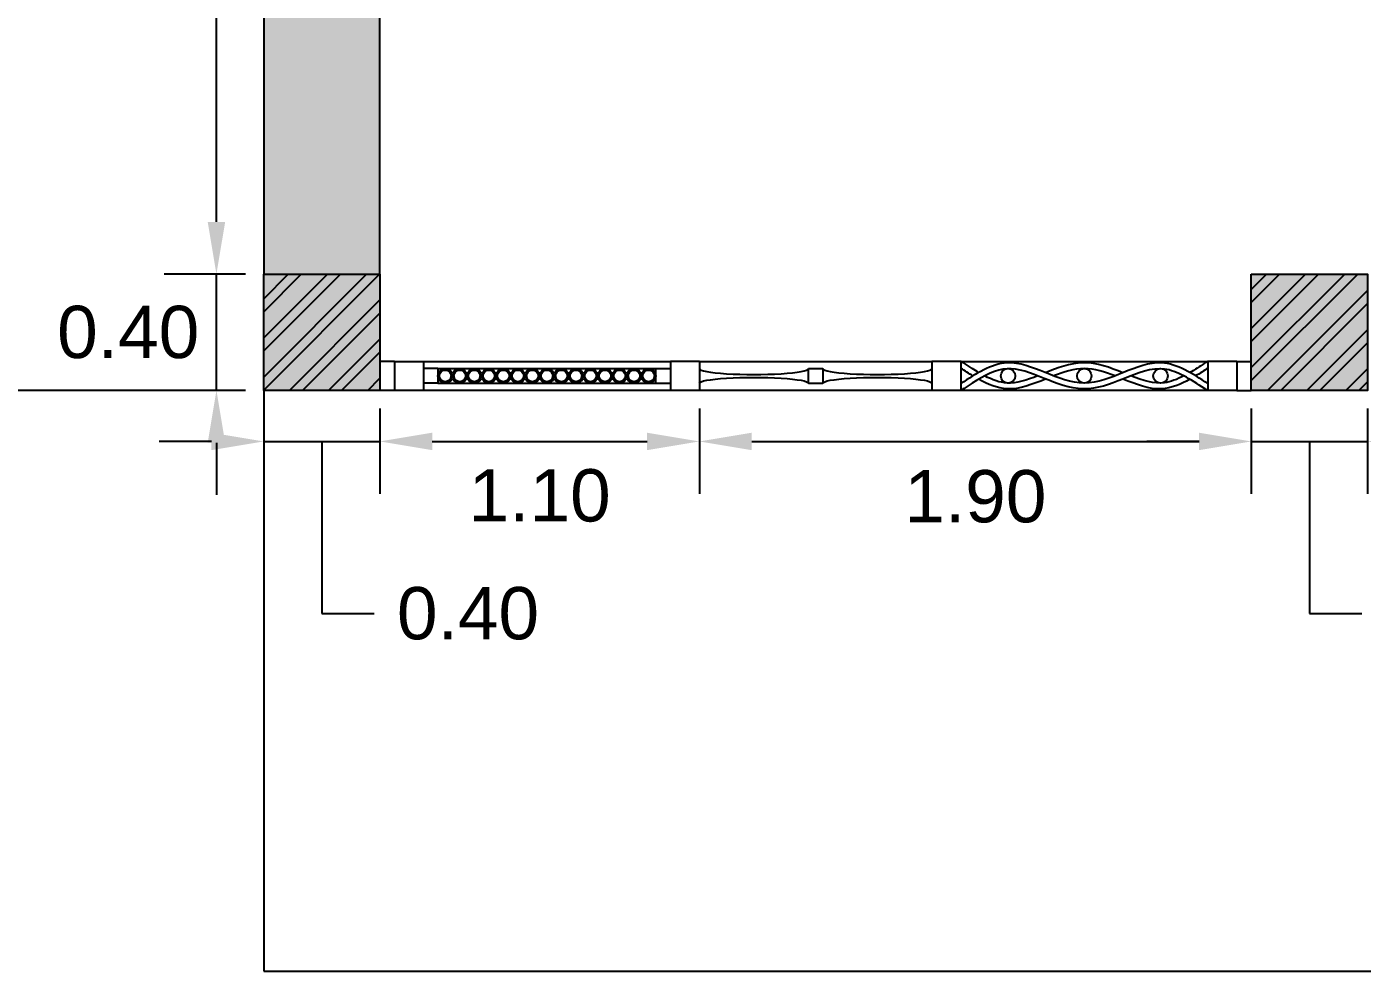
# Model space of a CAD drawing. Header units: millimetres. Extents: x 3409 to 3822, y 896 to 1108.
# Drawn here: x 3728.403 to 3733.001, y 1080.694 to 1083.946 of the extents above; entities that cross this region are included whole.
import ezdxf

# ---------------------------------------------------------------- set-up
doc = ezdxf.new("R2010")
doc.units = ezdxf.units.MM
for name, color, linetype in [('a-epipla', 8, 'Continuous'), ('a-toixoi', 5, 'Continuous'), ('diakekomenes', 9, 'Continuous'), ('DS_ST_quote 1_50', 7, 'Continuous'), ('Layer1', 5, 'Continuous'), ('ypostilwmata', 232, 'Continuous')]:
    doc.layers.add(name, color=color, linetype=linetype)
doc.styles.get("Standard").update_dxf_attribs({"font": 'arial.ttf'})
doc.dimstyles.get("Standard").update_dxf_attribs({"dimtxt": 0.18, "dimasz": 0.18, "dimexe": 0.18, "dimexo": 0.0625, "dimgap": 0.09, "dimtad": 0, "dimtih": 1, "dimtoh": 1, "dimdec": 4, "dimzin": 0, "dimdsep": 46, "dimtxsty": 'Standard', "dimcen": 0.09, "dimadec": 0, "dimazin": 0, "dimtfac": 1, "dimtdec": 4, "dimtofl": 0, "dimtmove": 0, "dimatfit": 3, "dimfxl": 1, "dimtolj": 1, "dimtzin": 0, "dimarcsym": 0})

# ---------------------------------------------------------------- blocks, each defined once
blk = doc.blocks.new('*D259')
at = {"layer": 'Defpoints', "color": 0, "transparency": 16777216}
for p in [(3729.2188, 1082.6941), (3729.6188, 1082.694), (3729.6188, 1082.5184)]:
    blk.add_point(p, dxfattribs=at)
at = {"layer": 'DS_ST_quote 1_50', "color": 0, "lineweight": -2, "transparency": 16777216}
for p, q in [((3729.2188, 1082.6316), (3729.2188, 1082.3384)), ((3729.6188, 1082.6315), (3729.6188, 1082.3384)), ((3729.0388, 1082.5184), (3728.8588, 1082.5184)), ((3729.2188, 1082.5184), (3729.6188, 1082.5184)), ((3729.4188, 1082.5184), (3729.4188, 1081.9258)), ((3729.7988, 1082.5184), (3729.9788, 1082.5184)), ((3729.4188, 1081.9258), (3729.5988, 1081.9258))]:
    blk.add_line(p, q, dxfattribs=at)
at = {"layer": 'DS_ST_quote 1_50', "color": 0, "transparency": 16777216}
for points in [[(3729.0388, 1082.5484), (3729.0388, 1082.4884), (3729.2188, 1082.5184)], [(3729.7988, 1082.5484), (3729.7988, 1082.4884), (3729.6188, 1082.5184)]]:
    blk.add_solid(points, dxfattribs=at)
at = {"layer": 'DS_ST_quote 1_50', "color": 0, "transparency": 16777216, "insert": (3729.9222, 1081.9258), "char_height": 0.18, "attachment_point": 5}
blk.add_mtext('\\A1;0.40', dxfattribs=at)
blk = doc.blocks.new('*D260')
at = {"layer": 'Defpoints', "color": 0, "transparency": 16777216}
for p in [(3729.6188, 1082.694), (3730.7188, 1082.694), (3730.7188, 1082.5184)]:
    blk.add_point(p, dxfattribs=at)
at = {"layer": 'DS_ST_quote 1_50', "color": 0, "lineweight": -2, "transparency": 16777216}
for p, q in [((3729.6188, 1082.6315), (3729.6188, 1082.3384)), ((3730.7188, 1082.6315), (3730.7188, 1082.3384)), ((3729.7988, 1082.5184), (3730.5388, 1082.5184))]:
    blk.add_line(p, q, dxfattribs=at)
at = {"layer": 'DS_ST_quote 1_50', "color": 0, "transparency": 16777216}
for points in [[(3729.7988, 1082.5484), (3729.7988, 1082.4884), (3729.6188, 1082.5184)], [(3730.5388, 1082.5484), (3730.5388, 1082.4884), (3730.7188, 1082.5184)]]:
    blk.add_solid(points, dxfattribs=at)
at = {"layer": 'DS_ST_quote 1_50', "color": 0, "transparency": 16777216, "insert": (3730.1688, 1082.3315), "char_height": 0.18, "attachment_point": 5}
blk.add_mtext('\\A1;1.10', dxfattribs=at)
blk = doc.blocks.new('*D261')
at = {"layer": 'Defpoints', "color": 0, "transparency": 16777216}
for p in [(3730.7188, 1082.694), (3732.6188, 1082.694), (3732.6188, 1082.5184)]:
    blk.add_point(p, dxfattribs=at)
at = {"layer": 'DS_ST_quote 1_50', "color": 0, "lineweight": -2, "transparency": 16777216}
for p, q in [((3730.7188, 1082.6315), (3730.7188, 1082.3384)), ((3732.6188, 1082.6315), (3732.6188, 1082.3384)), ((3730.8988, 1082.5184), (3732.4388, 1082.5184))]:
    blk.add_line(p, q, dxfattribs=at)
at = {"layer": 'DS_ST_quote 1_50', "color": 0, "transparency": 16777216}
for points in [[(3730.8988, 1082.5484), (3730.8988, 1082.4884), (3730.7188, 1082.5184)], [(3732.4388, 1082.5484), (3732.4388, 1082.4884), (3732.6188, 1082.5184)]]:
    blk.add_solid(points, dxfattribs=at)
at = {"layer": 'DS_ST_quote 1_50', "color": 0, "transparency": 16777216, "insert": (3731.6688, 1082.3285), "char_height": 0.18, "attachment_point": 5}
blk.add_mtext('\\A1;1.90', dxfattribs=at)
blk = doc.blocks.new('*D262')
at = {"layer": 'Defpoints', "color": 0, "transparency": 16777216}
for p in [(3732.6188, 1082.694), (3733.0188, 1082.694), (3733.0188, 1082.5184)]:
    blk.add_point(p, dxfattribs=at)
at = {"layer": 'DS_ST_quote 1_50', "color": 0, "lineweight": -2, "transparency": 16777216}
for p, q in [((3732.6188, 1082.6315), (3732.6188, 1082.3384)), ((3733.0188, 1082.6315), (3733.0188, 1082.3384)), ((3732.4388, 1082.5184), (3732.2588, 1082.5184)), ((3732.6188, 1082.5184), (3733.0188, 1082.5184)), ((3732.8188, 1082.5184), (3732.8188, 1081.9258)), ((3733.1988, 1082.5184), (3733.3788, 1082.5184)), ((3732.8188, 1081.9258), (3732.9988, 1081.9258))]:
    blk.add_line(p, q, dxfattribs=at)
at = {"layer": 'DS_ST_quote 1_50', "color": 0, "transparency": 16777216}
for points in [[(3732.4388, 1082.5484), (3732.4388, 1082.4884), (3732.6188, 1082.5184)], [(3733.1988, 1082.5484), (3733.1988, 1082.4884), (3733.0188, 1082.5184)]]:
    blk.add_solid(points, dxfattribs=at)
at = {"layer": 'DS_ST_quote 1_50', "color": 0, "transparency": 16777216, "insert": (3733.3222, 1081.9258), "char_height": 0.18, "attachment_point": 5}
blk.add_mtext('\\A1;0.40', dxfattribs=at)
blk = doc.blocks.new('*D166')
at = {"layer": 'Defpoints', "color": 0, "transparency": 16777216}
for p in [(3729.0561, 1087.0941), (3729.2188, 1087.0941), (3729.2188, 1083.0941)]:
    blk.add_point(p, dxfattribs=at)
at = {"layer": 'DS_ST_quote 1_50', "color": 0, "lineweight": -2, "transparency": 16777216}
for p, q in [((3729.1563, 1087.0941), (3728.8761, 1087.0941)), ((3729.0561, 1083.2741), (3729.0561, 1086.9141)), ((3729.1563, 1083.0941), (3728.8761, 1083.0941))]:
    blk.add_line(p, q, dxfattribs=at)
at = {"layer": 'DS_ST_quote 1_50', "color": 0, "transparency": 16777216}
for points in [[(3729.0261, 1086.9141), (3729.0861, 1086.9141), (3729.0561, 1087.0941)], [(3729.0261, 1083.2741), (3729.0861, 1083.2741), (3729.0561, 1083.0941)]]:
    blk.add_solid(points, dxfattribs=at)
at = {"layer": 'DS_ST_quote 1_50', "color": 0, "transparency": 16777216, "insert": (3728.7137, 1085.0941), "char_height": 0.18, "attachment_point": 5}
blk.add_mtext('\\A1;4.00', dxfattribs=at)
blk = doc.blocks.new('*D168')
at = {"layer": 'Defpoints', "color": 0, "transparency": 16777216}
for p in [(3729.0561, 1083.0941), (3729.2188, 1083.0941), (3729.2188, 1082.6941)]:
    blk.add_point(p, dxfattribs=at)
at = {"layer": 'DS_ST_quote 1_50', "color": 0, "lineweight": -2, "transparency": 16777216}
for p, q in [((3729.0561, 1083.2741), (3729.0561, 1083.4541)), ((3729.1563, 1083.0941), (3728.8761, 1083.0941)), ((3729.0561, 1082.6941), (3729.0561, 1083.0941)), ((3729.1563, 1082.6941), (3728.8761, 1082.6941)), ((3729.0561, 1082.5141), (3729.0561, 1082.3341))]:
    blk.add_line(p, q, dxfattribs=at)
at = {"layer": 'DS_ST_quote 1_50', "color": 0, "transparency": 16777216}
for points in [[(3729.0261, 1083.2741), (3729.0861, 1083.2741), (3729.0561, 1083.0941)], [(3729.0261, 1082.5141), (3729.0861, 1082.5141), (3729.0561, 1082.6941)]]:
    blk.add_solid(points, dxfattribs=at)
at = {"layer": 'DS_ST_quote 1_50', "color": 0, "transparency": 16777216, "insert": (3728.7524, 1082.8941), "char_height": 0.18, "attachment_point": 5}
blk.add_mtext('\\A1;0.40', dxfattribs=at)
blk = doc.blocks.new('*D216')
at = {"layer": 'Defpoints', "color": 0, "transparency": 16777216}
for p in [(3729.2188, 1087.4941), (3728.0778, 1082.6941), (3729.2188, 1082.6941)]:
    blk.add_point(p, dxfattribs=at)
at = {"layer": 'DS_ST_quote 1_50', "color": 0, "lineweight": -2, "transparency": 16777216}
for p, q in [((3729.1563, 1087.4941), (3727.8978, 1087.4941)), ((3728.0778, 1087.3141), (3728.0778, 1085.276)), ((3728.0778, 1082.8741), (3728.0778, 1084.9122)), ((3729.1563, 1082.6941), (3727.8978, 1082.6941))]:
    blk.add_line(p, q, dxfattribs=at)
at = {"layer": 'DS_ST_quote 1_50', "color": 0, "transparency": 16777216}
for points in [[(3728.0478, 1087.3141), (3728.1078, 1087.3141), (3728.0778, 1087.4941)], [(3728.0478, 1082.8741), (3728.1078, 1082.8741), (3728.0778, 1082.6941)]]:
    blk.add_solid(points, dxfattribs=at)
at = {"layer": 'DS_ST_quote 1_50', "color": 0, "transparency": 16777216, "insert": (3728.0778, 1085.0941), "char_height": 0.18, "attachment_point": 5}
blk.add_mtext('\\A1;4.80', dxfattribs=at)

msp = doc.modelspace()

# ---------------------------------------------------------------- hatches: boundary and pattern name
at = {"layer": 'a-epipla'}
h = msp.add_hatch(dxfattribs=at)
h.set_pattern_fill('ANSI32', color=256, scale=0.01)
h.set_pattern_definition([(45, (264.24471, 2.56293), (-0.067351921, 0.067351921), []), (45, (264.28961, 2.56293), (-0.067351921, 0.067351921), [])])
h.paths.add_polyline_path([(3682.4188, 1087.4941), (3682.0188, 1087.4941), (3682.0188, 1087.0941), (3682.4188, 1087.0941)])
h.paths.add_polyline_path([(3685.8188, 1087.4941), (3685.4188, 1087.4941), (3685.4188, 1087.0941), (3685.8188, 1087.0941)])
h.paths.add_polyline_path([(3689.2188, 1087.4941), (3688.8188, 1087.4941), (3688.8188, 1087.0941), (3689.2188, 1087.0941)])
h.paths.add_polyline_path([(3692.6188, 1087.4941), (3692.2188, 1087.4941), (3692.2188, 1087.0941), (3692.6188, 1087.0941)])
h.paths.add_polyline_path([(3696.0188, 1087.4941), (3695.6188, 1087.4941), (3695.6188, 1087.0941), (3696.0188, 1087.0941)])
h.paths.add_polyline_path([(3696.0188, 1083.0941), (3695.6188, 1083.0941), (3695.6188, 1082.6941), (3696.0188, 1082.6941)])
h.paths.add_polyline_path([(3692.6188, 1083.0941), (3692.2188, 1083.0941), (3692.2188, 1082.6941), (3692.6188, 1082.6941)])
h.paths.add_polyline_path([(3689.2188, 1083.0941), (3688.8188, 1083.0941), (3688.8188, 1082.6941), (3689.2188, 1082.6941)])
h.paths.add_polyline_path([(3685.8188, 1083.0941), (3685.4188, 1083.0941), (3685.4188, 1082.6941), (3685.8188, 1082.6941)])
h.paths.add_polyline_path([(3682.4188, 1083.0941), (3682.0188, 1083.0941), (3682.0188, 1082.6941), (3682.4188, 1082.6941)])
h.paths.add_polyline_path([(3699.4188, 1087.4941), (3699.0188, 1087.4941), (3699.0188, 1087.0941), (3699.4188, 1087.0941)])
h.paths.add_polyline_path([(3702.8188, 1087.4941), (3702.4188, 1087.4941), (3702.4188, 1087.0941), (3702.8188, 1087.0941)])
h.paths.add_polyline_path([(3706.2188, 1087.4941), (3705.8188, 1087.4941), (3705.8188, 1087.0941), (3706.2188, 1087.0941)])
h.paths.add_polyline_path([(3709.6188, 1087.4941), (3709.2188, 1087.4941), (3709.2188, 1087.0941), (3709.6188, 1087.0941)])
h.paths.add_polyline_path([(3709.6188, 1083.0941), (3709.2188, 1083.0941), (3709.2188, 1082.6941), (3709.6188, 1082.6941)])
h.paths.add_polyline_path([(3706.2188, 1083.0941), (3705.8188, 1083.0941), (3705.8188, 1082.6941), (3706.2188, 1082.6941)])
h.paths.add_polyline_path([(3702.8188, 1083.0941), (3702.4188, 1083.0941), (3702.4188, 1082.6941), (3702.8188, 1082.6941)])
h.paths.add_polyline_path([(3699.4188, 1083.0941), (3699.0188, 1083.0941), (3699.0188, 1082.6941), (3699.4188, 1082.6941)])
h.paths.add_polyline_path([(3716.0188, 1087.4941), (3715.6188, 1087.4941), (3715.6188, 1087.0941), (3716.0188, 1087.0941)])
h.paths.add_polyline_path([(3719.4188, 1087.4941), (3719.0188, 1087.4941), (3719.0188, 1087.0941), (3719.4188, 1087.0941)])
h.paths.add_polyline_path([(3722.8188, 1087.4941), (3722.4188, 1087.4941), (3722.4188, 1087.0941), (3722.8188, 1087.0941)])
h.paths.add_polyline_path([(3726.2188, 1087.4941), (3725.8188, 1087.4941), (3725.8188, 1087.0941), (3726.2188, 1087.0941)])
h.paths.add_polyline_path([(3716.0188, 1083.0941), (3715.6188, 1083.0941), (3715.6188, 1082.6941), (3716.0188, 1082.6941)])
h.paths.add_polyline_path([(3719.4188, 1083.0941), (3719.0188, 1083.0941), (3719.0188, 1082.6941), (3719.4188, 1082.6941)])
h.paths.add_polyline_path([(3722.8188, 1083.0941), (3722.4188, 1083.0941), (3722.4188, 1082.6941), (3722.8188, 1082.6941)])
h.paths.add_polyline_path([(3726.2188, 1083.0941), (3725.8188, 1083.0941), (3725.8188, 1082.6941), (3726.2188, 1082.6941)])
h.paths.add_polyline_path([(3729.6188, 1087.4941), (3729.2188, 1087.4941), (3729.2188, 1087.0941), (3729.6188, 1087.0941)])
h.paths.add_polyline_path([(3733.0188, 1087.4941), (3732.6188, 1087.4941), (3732.6188, 1087.0941), (3733.0188, 1087.0941)])
h.paths.add_polyline_path([(3736.4188, 1087.4941), (3736.0188, 1087.4941), (3736.0188, 1087.0941), (3736.4188, 1087.0941)])
h.paths.add_polyline_path([(3739.8188, 1087.4941), (3739.4188, 1087.4941), (3739.4188, 1087.0941), (3739.8188, 1087.0941)])
h.paths.add_polyline_path([(3743.2188, 1087.4941), (3742.8188, 1087.4941), (3742.8188, 1087.0941), (3743.2188, 1087.0941)])
h.paths.add_polyline_path([(3743.2188, 1083.0941), (3742.8188, 1083.0941), (3742.8188, 1082.6941), (3743.2188, 1082.6941)])
h.paths.add_polyline_path([(3739.8188, 1083.0941), (3739.4188, 1083.0941), (3739.4188, 1082.6941), (3739.8188, 1082.6941)])
h.paths.add_polyline_path([(3736.4188, 1083.0941), (3736.0188, 1083.0941), (3736.0188, 1082.6941), (3736.4188, 1082.6941)])
h.paths.add_polyline_path([(3733.0188, 1083.0941), (3732.6188, 1083.0941), (3732.6188, 1082.6941), (3733.0188, 1082.6941)])
h.paths.add_polyline_path([(3729.6188, 1083.0941), (3729.2188, 1083.0941), (3729.2188, 1082.6941), (3729.6188, 1082.6941)])
h = msp.add_hatch(dxfattribs=at)
h.set_pattern_fill('AR-CONC', color=256, scale=0.00088)
h.set_pattern_definition([(50, (264.24471, 2.56293), (0.1603225087, -0.0140263953), [0.016764, -0.184404]), (355, (264.24471, 2.56293), (-0.031014211, 0.168130024), [0.0134112, -0.147523714]), (100.4514447, (264.25807, 2.56176), (0.1293082974, 0.154103622), [0.014247208, -0.156719415]), (46.1842, (264.24471, 2.60764), (0.238549556, -0.036997249), [0.025146, -0.276606]), (96.6355576, (264.2646, 2.60455), (0.208915638, 0.21773499), [0.02137082, -0.235079335]), (351.184151, (264.2447, 2.60764), (0.208915638, 0.21773499), [0.020116771, -0.221284564]), (21, (264.26706, 2.59646), (0.1334206643, -0.0899933744), [0.016764, -0.184404]), (326, (264.26706, 2.59646), (0.054385785, 0.16208541), [0.0134112, -0.1475232]), (71.451445, (264.27818, 2.58896), (0.187806449, 0.0720920366), [0.014247208, -0.156719145]), (37.5, (264.24471, 2.562933), (0.0027179709, 0.0744084342), [0, -0.14573504, 0, -0.1497584, 0, -0.148082]), (7.5, (264.24471, 2.56293), (0.058801303, 0.0881589058), [0, -0.08538464, 0, -0.14238224, 0, -0.0564388]), (327.5, (264.194866, 2.56293), (0.1193197237, -0.0050412947), [0, -0.05588, 0, -0.1743456, 0, -0.2313432]), (317.5, (264.17251, 2.56293), (0.1303536796, 0.022375312), [0, -0.072644, 0, -0.11578336, 0, -0.1642872])])
h.paths.add_polyline_path([(3682.4188, 1087.4941), (3682.0188, 1087.4941), (3682.0188, 1087.0941), (3682.4188, 1087.0941)])
h.paths.add_polyline_path([(3685.8188, 1087.4941), (3685.4188, 1087.4941), (3685.4188, 1087.0941), (3685.8188, 1087.0941)])
h.paths.add_polyline_path([(3682.4188, 1083.0941), (3682.0188, 1083.0941), (3682.0188, 1082.6941), (3682.4188, 1082.6941)])
h.paths.add_polyline_path([(3685.8188, 1083.0941), (3685.4188, 1083.0941), (3685.4188, 1082.6941), (3685.8188, 1082.6941)])
h.paths.add_polyline_path([(3689.2188, 1087.4941), (3688.8188, 1087.4941), (3688.8188, 1087.0941), (3689.2188, 1087.0941)])
h.paths.add_polyline_path([(3689.2188, 1083.0941), (3688.8188, 1083.0941), (3688.8188, 1082.6941), (3689.2188, 1082.6941)])
h.paths.add_polyline_path([(3692.6188, 1083.0941), (3692.2188, 1083.0941), (3692.2188, 1082.6941), (3692.6188, 1082.6941)])
h.paths.add_polyline_path([(3692.6188, 1087.4941), (3692.2188, 1087.4941), (3692.2188, 1087.0941), (3692.6188, 1087.0941)])
h.paths.add_polyline_path([(3696.0188, 1087.4941), (3695.6188, 1087.4941), (3695.6188, 1087.0941), (3696.0188, 1087.0941)])
h.paths.add_polyline_path([(3696.0188, 1083.0941), (3695.6188, 1083.0941), (3695.6188, 1082.6941), (3696.0188, 1082.6941)])
h.paths.add_polyline_path([(3699.4188, 1083.0941), (3699.0188, 1083.0941), (3699.0188, 1082.6941), (3699.4188, 1082.6941)])
h.paths.add_polyline_path([(3699.4188, 1087.4941), (3699.0188, 1087.4941), (3699.0188, 1087.0941), (3699.4188, 1087.0941)])
h.paths.add_polyline_path([(3702.8188, 1087.4941), (3702.4188, 1087.4941), (3702.4188, 1087.0941), (3702.8188, 1087.0941)])
h.paths.add_polyline_path([(3702.8188, 1083.0941), (3702.4188, 1083.0941), (3702.4188, 1082.6941), (3702.8188, 1082.6941)])
h.paths.add_polyline_path([(3706.2188, 1087.4941), (3705.8188, 1087.4941), (3705.8188, 1087.0941), (3706.2188, 1087.0941)])
h.paths.add_polyline_path([(3706.2188, 1083.0941), (3705.8188, 1083.0941), (3705.8188, 1082.6941), (3706.2188, 1082.6941)])
h.paths.add_polyline_path([(3709.6188, 1087.4941), (3709.2188, 1087.4941), (3709.2188, 1087.0941), (3709.6188, 1087.0941)])
h.paths.add_polyline_path([(3709.6188, 1083.0941), (3709.2188, 1083.0941), (3709.2188, 1082.6941), (3709.6188, 1082.6941)])
h.paths.add_polyline_path([(3716.0188, 1087.4941), (3715.6188, 1087.4941), (3715.6188, 1087.0941), (3716.0188, 1087.0941)])
h.paths.add_polyline_path([(3719.4188, 1087.4941), (3719.0188, 1087.4941), (3719.0188, 1087.0941), (3719.4188, 1087.0941)])
h.paths.add_polyline_path([(3716.0188, 1083.0941), (3715.6188, 1083.0941), (3715.6188, 1082.6941), (3716.0188, 1082.6941)])
h.paths.add_polyline_path([(3719.4188, 1083.0941), (3719.0188, 1083.0941), (3719.0188, 1082.6941), (3719.4188, 1082.6941)])
h.paths.add_polyline_path([(3722.8188, 1087.4941), (3722.4188, 1087.4941), (3722.4188, 1087.0941), (3722.8188, 1087.0941)])
h.paths.add_polyline_path([(3722.8188, 1083.0941), (3722.4188, 1083.0941), (3722.4188, 1082.6941), (3722.8188, 1082.6941)])
h.paths.add_polyline_path([(3726.2188, 1087.4941), (3725.8188, 1087.4941), (3725.8188, 1087.0941), (3726.2188, 1087.0941)])
h.paths.add_polyline_path([(3726.2188, 1083.0941), (3725.8188, 1083.0941), (3725.8188, 1082.6941), (3726.2188, 1082.6941)])
h.paths.add_polyline_path([(3729.6188, 1087.4941), (3729.2188, 1087.4941), (3729.2188, 1087.0941), (3729.6188, 1087.0941)])
h.paths.add_polyline_path([(3729.6188, 1083.0941), (3729.2188, 1083.0941), (3729.2188, 1082.6941), (3729.6188, 1082.6941)])
h.paths.add_polyline_path([(3733.0188, 1087.4941), (3732.6188, 1087.4941), (3732.6188, 1087.0941), (3733.0188, 1087.0941)])
h.paths.add_polyline_path([(3733.0188, 1083.0941), (3732.6188, 1083.0941), (3732.6188, 1082.6941), (3733.0188, 1082.6941)])
h.paths.add_polyline_path([(3736.4188, 1087.4941), (3736.0188, 1087.4941), (3736.0188, 1087.0941), (3736.4188, 1087.0941)])
h.paths.add_polyline_path([(3736.4188, 1083.0941), (3736.0188, 1083.0941), (3736.0188, 1082.6941), (3736.4188, 1082.6941)])
h.paths.add_polyline_path([(3739.8188, 1087.4941), (3739.4188, 1087.4941), (3739.4188, 1087.0941), (3739.8188, 1087.0941)])
h.paths.add_polyline_path([(3739.8188, 1083.0941), (3739.4188, 1083.0941), (3739.4188, 1082.6941), (3739.8188, 1082.6941)])
h.paths.add_polyline_path([(3743.2188, 1083.0941), (3742.8188, 1083.0941), (3742.8188, 1082.6941), (3743.2188, 1082.6941)])
h.paths.add_polyline_path([(3743.2188, 1087.4941), (3742.8188, 1087.4941), (3742.8188, 1087.0941), (3743.2188, 1087.0941)])
at = {"layer": 'Layer1'}
h = msp.add_hatch(color=256, dxfattribs=at)
h.dxf.hatch_style = 1
h.paths.add_polyline_path([(3726.2188, 1087.0941), (3725.8188, 1087.0941), (3725.8188, 1083.0941), (3726.2188, 1083.0941)])
h.paths.add_polyline_path([(3729.6188, 1087.0941), (3729.2188, 1087.0941), (3729.2188, 1083.0941), (3729.6188, 1083.0941)])
h.paths.add_polyline_path([(3739.8188, 1087.0941), (3739.4188, 1087.0941), (3739.4188, 1083.0941), (3739.8188, 1083.0941)])
h.paths.add_polyline_path([(3743.2188, 1087.0941), (3743.0188, 1087.0941), (3743.0188, 1086.3441), (3741.502, 1086.3441), (3741.502, 1086.1441), (3743.0188, 1086.1441), (3743.0188, 1085.1941), (3739.8188, 1085.1941), (3739.8188, 1084.9941), (3743.0188, 1084.9941), (3743.0188, 1084.0441), (3741.502, 1084.0441), (3741.502, 1083.8441), (3743.0188, 1083.8441), (3743.0188, 1083.0941), (3743.2188, 1083.0941)])
h.paths.add_polyline_path([(3742.8188, 1087.4941), (3741.502, 1087.4941), (3741.502, 1087.2941), (3742.8188, 1087.2941)])
h.paths.add_polyline_path([(3740.4994, 1087.4941), (3739.8188, 1087.4941), (3739.8188, 1087.2941), (3740.4994, 1087.2941)])
h.paths.add_polyline_path([(3740.4994, 1082.8941), (3739.8188, 1082.8941), (3739.8188, 1082.6941), (3740.4995, 1082.6941)])
h.paths.add_polyline_path([(3742.8188, 1082.8941), (3741.502, 1082.8941), (3741.5021, 1082.6941), (3742.8188, 1082.6941)])

# ---------------------------------------------------------------- linework, layer by layer
at = {"layer": 'a-epipla'}
for p, q in [((3729.6688, 1082.794), (3729.6188, 1082.794)), ((3729.6688, 1082.7941), (3729.6688, 1082.794)), ((3729.6688, 1082.794), (3729.6688, 1082.694)), ((3729.6688, 1082.794), (3729.7688, 1082.794)), ((3729.7688, 1082.794), (3730.6188, 1082.794)), ((3729.7688, 1082.794), (3729.7688, 1082.694)), ((3729.8188, 1082.769), (3729.7688, 1082.769)), ((3729.8188, 1082.769), (3730.5688, 1082.769)), ((3729.8188, 1082.769), (3729.8188, 1082.719)), ((3730.5688, 1082.719), (3730.5688, 1082.769)), ((3730.5688, 1082.769), (3730.6188, 1082.769)), ((3730.6188, 1082.794), (3730.6188, 1082.694)), ((3730.7188, 1082.794), (3730.6188, 1082.794)), ((3730.7188, 1082.794), (3731.5188, 1082.794)), ((3730.7188, 1082.794), (3730.7188, 1082.694)), ((3731.0938, 1082.719), (3731.0938, 1082.769)), ((3731.0938, 1082.769), (3731.1438, 1082.769)), ((3731.1438, 1082.769), (3731.1438, 1082.719)), ((3731.5188, 1082.794), (3731.5188, 1082.694)), ((3731.6188, 1082.794), (3731.5188, 1082.794)), ((3731.6188, 1082.794), (3732.4688, 1082.794)), ((3731.6188, 1082.794), (3731.6188, 1082.694)), ((3732.4688, 1082.794), (3732.4688, 1082.694)), ((3732.5688, 1082.794), (3732.4688, 1082.794)), ((3732.5688, 1082.794), (3732.5688, 1082.694)), ((3732.5688, 1082.794), (3732.6188, 1082.794)), ((3729.8188, 1082.719), (3729.7688, 1082.719)), ((3729.8188, 1082.719), (3730.5688, 1082.719)), ((3730.5688, 1082.719), (3730.6188, 1082.719)), ((3731.0938, 1082.719), (3731.1438, 1082.719)), ((3729.6688, 1082.694), (3729.6188, 1082.694)), ((3729.7688, 1082.694), (3729.6688, 1082.694)), ((3730.6188, 1082.694), (3729.7688, 1082.694)), ((3730.7188, 1082.694), (3730.6188, 1082.694)), ((3731.5188, 1082.694), (3730.7188, 1082.694)), ((3731.6188, 1082.694), (3731.5188, 1082.694)), ((3732.4688, 1082.694), (3731.6188, 1082.694)), ((3732.5688, 1082.694), (3732.4688, 1082.694)), ((3732.5688, 1082.694), (3732.6188, 1082.694))]:
    msp.add_line(p, q, dxfattribs=at)
for centre, radius in [((3729.8438, 1082.744), 0.025), ((3729.8438, 1082.744), 0.02), ((3729.8938, 1082.744), 0.025), ((3729.8938, 1082.744), 0.02), ((3729.9438, 1082.744), 0.025), ((3729.9438, 1082.744), 0.02), ((3729.9938, 1082.744), 0.025), ((3729.9938, 1082.744), 0.02), ((3730.0438, 1082.744), 0.025), ((3730.0438, 1082.744), 0.02), ((3730.0938, 1082.744), 0.025), ((3730.0938, 1082.744), 0.02), ((3730.1438, 1082.744), 0.025), ((3730.1438, 1082.744), 0.02), ((3730.1938, 1082.744), 0.025), ((3730.1938, 1082.744), 0.02), ((3730.2438, 1082.744), 0.025), ((3730.2438, 1082.744), 0.02), ((3730.2938, 1082.744), 0.025), ((3730.2938, 1082.744), 0.02), ((3730.3438, 1082.744), 0.025), ((3730.3438, 1082.744), 0.02), ((3730.3938, 1082.744), 0.025), ((3730.3938, 1082.744), 0.02), ((3730.4438, 1082.744), 0.025), ((3730.4438, 1082.744), 0.02), ((3730.4938, 1082.744), 0.025), ((3730.4938, 1082.744), 0.02), ((3730.5438, 1082.744), 0.025), ((3730.5438, 1082.744), 0.02), ((3731.7813, 1082.744), 0.025), ((3732.0438, 1082.744), 0.025), ((3732.3063, 1082.744), 0.025)]:
    msp.add_circle(centre, radius, dxfattribs=at)
for centre in [(3730.9063, 1082.769), (3731.3313, 1082.769)]:
    msp.add_ellipse(centre, major_axis=(-0.1875, 0), ratio=0.106667, start_param=0, end_param=3.141593, dxfattribs=at)
at = {"layer": 'a-epipla', "extrusion": (0, 0, -1)}
for centre in [(3730.9063, 1082.7189), (3731.3313, 1082.7189)]:
    msp.add_ellipse(centre, major_axis=(-0.1875, 0), ratio=0.106667, start_param=0, end_param=3.141593, dxfattribs=at)
at = {"layer": 'a-epipla'}
msp.add_spline([(3732.4688, 1082.7174), (3732.31, 1082.7887), (3732.0438, 1082.719), (3731.7777, 1082.7887), (3731.6188, 1082.7174)], degree=3, dxfattribs=at)
for points in [[(3731.6604, 1082.744), (3731.6465, 1082.7525), (3731.6326, 1082.7616), (3731.6188, 1082.7706)], [(3732.4688, 1082.7706), (3732.4549, 1082.7616), (3732.4411, 1082.7525), (3732.4272, 1082.744)]]:
    msp.add_open_spline(points, degree=3, dxfattribs=at)
for points, knots in [([(3731.6801, 1082.7556), (3731.6726, 1082.7599), (3731.6651, 1082.7646), (3731.6483, 1082.7752), (3731.639, 1082.7813), (3731.6297, 1082.7874), (3731.6263, 1082.7896), (3731.6229, 1082.7918), (3731.6196, 1082.794)], [0.84174953, 0.84174953, 0.84174953, 0.84174953, 0.86739351, 0.86739351, 0.8984503, 0.8984503, 0.8984503, 0.90967283, 0.90967283, 0.90967283, 0.90967283]), ([(3732.4679, 1082.694), (3732.4645, 1082.6962), (3732.4612, 1082.6985), (3732.4578, 1082.7007), (3732.4094, 1082.7323), (3732.3628, 1082.7618), (3732.2761, 1082.7736), (3732.2285, 1082.754), (3732.1334, 1082.7158), (3732.0881, 1082.6981), (3731.9924, 1082.7), (3731.9477, 1082.7183), (3731.8592, 1082.754), (3731.816, 1082.7708), (3731.7401, 1082.7665), (3731.6996, 1082.7454), (3731.6483, 1082.7128), (3731.639, 1082.7068), (3731.6297, 1082.7007), (3731.6263, 1082.6985), (3731.6229, 1082.6962), (3731.6196, 1082.694)], [-0.0112131, -0.0112131, -0.0112131, -0.0112131, 0, 0, 0, 0.1610054, 0.1610054, 0.3220109, 0.3220109, 0.452396, 0.452396, 0.5827812, 0.5827812, 0.7250873, 0.7250873, 0.8673935, 0.8673935, 0.8984503, 0.8984503, 0.8984503, 0.9096728, 0.9096728, 0.9096728, 0.9096728]), ([(3732.1769, 1082.7548), (3732.1766, 1082.7549), (3732.1763, 1082.755), (3732.1334, 1082.7723), (3732.0881, 1082.7899), (3731.9944, 1082.7881), (3731.9515, 1082.7712), (3731.9107, 1082.7548)], [0.3210748, 0.3210748, 0.3210748, 0.3210748, 0.3220109, 0.3220109, 0.452396, 0.452396, 0.5772589, 0.5772589, 0.5772589, 0.5772589]), ([(3732.1498, 1082.744), (3732.1147, 1082.7576), (3732.0438, 1082.7804), (3731.973, 1082.7576), (3731.9378, 1082.744)], [0.3412053, 0.3412053, 0.3412053, 0.3412053, 0.4491388, 0.5571217, 0.5571217, 0.5571217, 0.5571217]), ([(3732.4679, 1082.794), (3732.4645, 1082.7918), (3732.4612, 1082.7896), (3732.4578, 1082.7874), (3732.4408, 1082.7762), (3732.4239, 1082.7653), (3732.4074, 1082.7556)], [-0.01121311, -0.01121311, -0.01121311, -0.01121311, 0, 0, 0, 0.05672948, 0.05672948, 0.05672948, 0.05672948]), ([(3731.9107, 1082.7332), (3731.8656, 1082.715), (3731.7871, 1082.6835), (3731.7122, 1082.7145), (3731.6801, 1082.7325)], [0.5849327, 0.5849327, 0.5849327, 0.5849327, 0.7242857, 0.8305677, 0.8305677, 0.8305677, 0.8305677]), ([(3731.8837, 1082.744), (3731.8457, 1082.7292), (3731.8101, 1082.7176), (3731.7533, 1082.7208), (3731.7275, 1082.7302), (3731.701, 1082.744)], [0.6052272, 0.6052272, 0.6052272, 0.6052272, 0.7250873, 0.7250873, 0.8177004, 0.8177004, 0.8177004, 0.8177004]), ([(3732.4074, 1082.7324), (3732.3753, 1082.7145), (3732.3006, 1082.6835), (3732.2221, 1082.715), (3732.1769, 1082.7332)], [0.0679649, 0.0679649, 0.0679649, 0.0679649, 0.1739844, 0.3134011, 0.3134011, 0.3134011, 0.3134011]), ([(3732.3864, 1082.744), (3732.3634, 1082.732), (3732.341, 1082.7233), (3732.2839, 1082.7155), (3732.2456, 1082.7278), (3732.204, 1082.744)], [0.080857, 0.080857, 0.080857, 0.080857, 0.1610054, 0.1610054, 0.2929507, 0.2929507, 0.2929507, 0.2929507])]:
    msp.add_open_spline(points, degree=3, knots=knots, dxfattribs=at)
at = {"layer": 'a-toixoi'}
for p, q in [((3729.2188, 1087.0941), (3729.2188, 1083.0941)), ((3729.6188, 1083.0941), (3729.6188, 1087.0941))]:
    msp.add_line(p, q, dxfattribs=at)
at = {"layer": 'diakekomenes'}
for p, q in [((3729.2188, 1082.6941), (3729.2188, 1080.6941)), ((3729.2188, 1080.6941), (3743.2188, 1080.6941))]:
    msp.add_line(p, q, dxfattribs=at)
at = {"layer": 'ypostilwmata'}
for points in [[(3729.2188, 1083.0941), (3729.6188, 1083.0941), (3729.6188, 1082.6941), (3729.2188, 1082.6941)], [(3732.6188, 1083.0941), (3733.0188, 1083.0941), (3733.0188, 1082.6941), (3732.6188, 1082.6941)]]:
    msp.add_lwpolyline(points, close=True, dxfattribs=at)

# ---------------------------------------------------------------- dimensions: what is measured, and where the dimension line sits
at = {"layer": 'DS_ST_quote 1_50'}
dim = msp.add_linear_dim(base=(3728.0778, 1082.6941), p1=(3729.2188, 1087.4941), p2=(3729.2188, 1082.6941), angle=90, dimstyle='Standard', override={"dimdec": 2, "dimtdec": 2, "dimfxl": 0.05}, dxfattribs=at)
dim.commit()
dim.dimension.update_dxf_attribs({"geometry": '*D216', "text_midpoint": (3728.0778, 1085.0941)})
for base, p1, p2, picture, middle in [((3729.0561, 1087.0941), (3729.2188, 1083.0941), (3729.2188, 1087.0941), '*D166', (3728.7137, 1085.0941)), ((3729.0561, 1083.0941), (3729.2188, 1082.6941), (3729.2188, 1083.0941), '*D168', (3728.7524, 1082.8941))]:
    dim = msp.add_linear_dim(base=base, p1=p1, p2=p2, angle=90, dimstyle='Standard', override={"dimdec": 2, "dimtdec": 2, "dimtmove": 1, "dimfxl": 0.05}, dxfattribs=at)
    dim.commit()
    dim.dimension.update_dxf_attribs({"geometry": picture, "text_midpoint": middle, "dimtype": 160})
for base, p1, p2, picture, middle in [((3729.6188, 1082.5184), (3729.2188, 1082.6941), (3729.6188, 1082.694), '*D259', (3729.6888, 1081.9258)), ((3733.0188, 1082.5184), (3732.6188, 1082.694), (3733.0188, 1082.694), '*D262', (3733.0888, 1081.9258))]:
    dim = msp.add_linear_dim(base=base, p1=p1, p2=p2, dimstyle='Standard', override={"dimdec": 2, "dimtdec": 2, "dimtmove": 1, "dimfxl": 0.05}, dxfattribs=at)
    dim.commit()
    dim.dimension.update_dxf_attribs({"geometry": picture, "text_midpoint": middle})
for base, p1, p2, picture, middle in [((3730.7188, 1082.5184), (3729.6188, 1082.694), (3730.7188, 1082.694), '*D260', (3730.1688, 1082.3315)), ((3732.6188, 1082.5184), (3730.7188, 1082.694), (3732.6188, 1082.694), '*D261', (3731.6688, 1082.3285))]:
    dim = msp.add_linear_dim(base=base, p1=p1, p2=p2, dimstyle='Standard', override={"dimdec": 2, "dimtdec": 2, "dimtmove": 1, "dimfxl": 0.05}, dxfattribs=at)
    dim.commit()
    dim.dimension.update_dxf_attribs({"geometry": picture, "text_midpoint": middle, "dimtype": 160})

doc.saveas('drawing.dxf')
